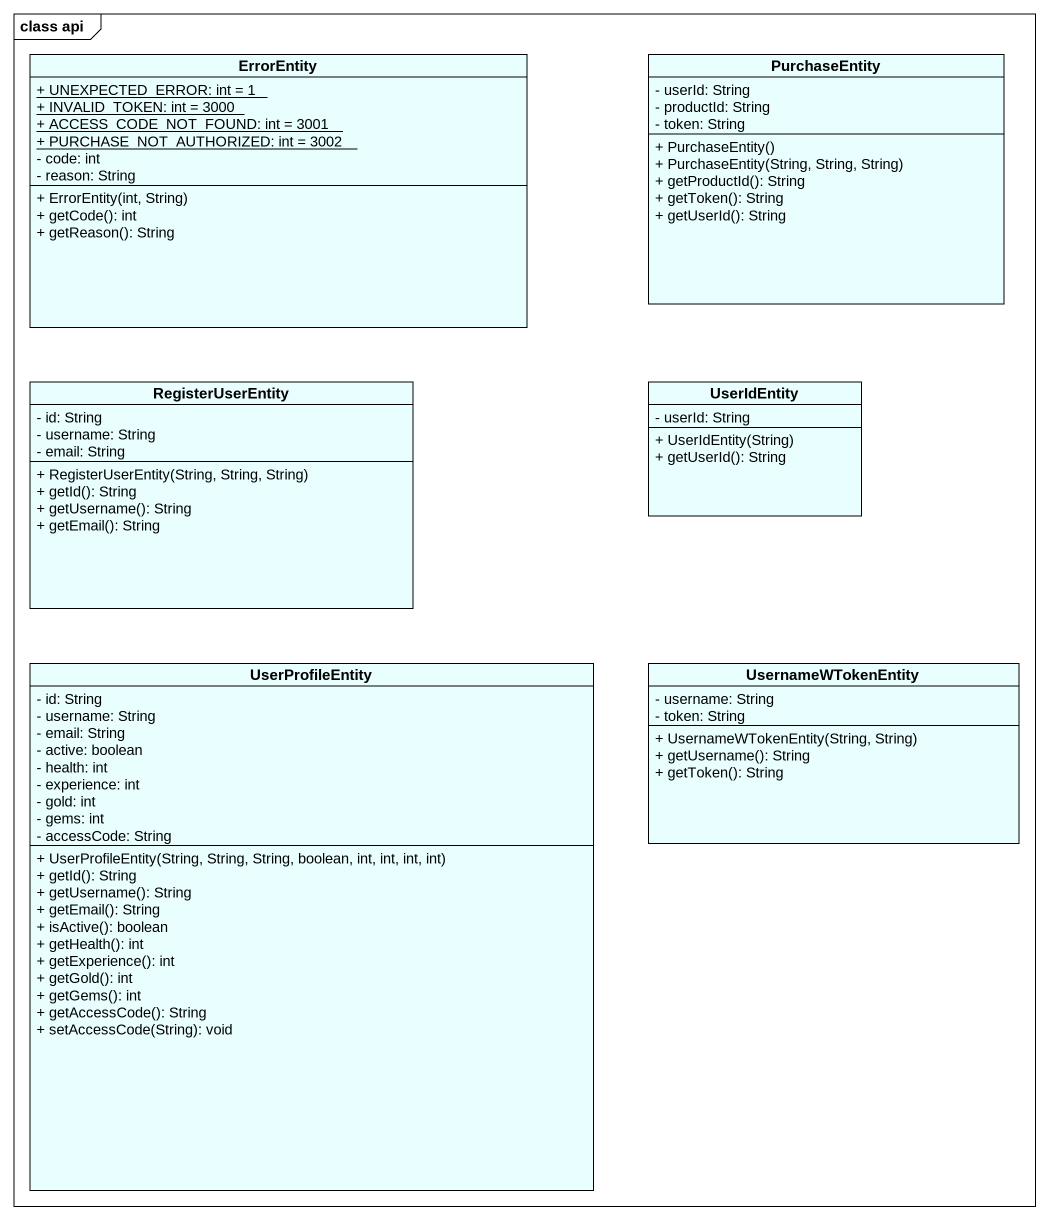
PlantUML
@startuml
mainframe class api
hide circle
hide empty members
skinparam classAttributeIconSize 0
class ErrorEntity #E9FFFF {
  {static} + UNEXPECTED_ERROR: int = 1
  {static} + INVALID_TOKEN: int = 3000
  {static} + ACCESS_CODE_NOT_FOUND: int = 3001
  {static} + PURCHASE_NOT_AUTHORIZED: int = 3002
  - code: int
  - reason: String
  + ErrorEntity(int, String)
  + getCode(): int
  + getReason(): String
}
class PurchaseEntity #E9FFFF {
  - userId: String
  - productId: String
  - token: String
  + PurchaseEntity()
  + PurchaseEntity(String, String, String)
  + getProductId(): String
  + getToken(): String
  + getUserId(): String
}
class RegisterUserEntity #E9FFFF {
  - id: String
  - username: String
  - email: String
  + RegisterUserEntity(String, String, String)
  + getId(): String
  + getUsername(): String
  + getEmail(): String
}
class UserIdEntity #E9FFFF {
  - userId: String
  + UserIdEntity(String)
  + getUserId(): String
}
class UserProfileEntity #E9FFFF {
  - id: String
  - username: String
  - email: String
  - active: boolean
  - health: int
  - experience: int
  - gold: int
  - gems: int
  - accessCode: String
  + UserProfileEntity(String, String, String, boolean, int, int, int, int)
  + getId(): String
  + getUsername(): String
  + getEmail(): String
  + isActive(): boolean
  + getHealth(): int
  + getExperience(): int
  + getGold(): int
  + getGems(): int
  + getAccessCode(): String
  + setAccessCode(String): void
}
class UsernameWTokenEntity #E9FFFF {
  - username: String
  - token: String
  + UsernameWTokenEntity(String, String)
  + getUsername(): String
  + getToken(): String
}
@enduml
